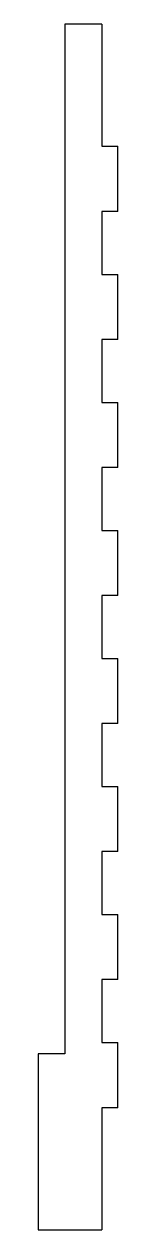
# Model space of a CAD drawing. Header units: millimetres. Extents: x -125 to -110, y -113 to 113.
import ezdxf

# ---------------------------------------------------------------- set-up
doc = ezdxf.new("R2010")
doc.units = ezdxf.units.MM
doc.layers.add('Shape2DView003', color=7, linetype='CONTINUOUS')

msp = doc.modelspace()

# ---------------------------------------------------------------- linework, layer by layer
at = {"layer": 'Shape2DView003'}
for p, q in [((-120, 113), (-120, -80)), ((-113, 113), (-120, 113)), ((-113, 113), (-113, 90.1)), ((-113, 90.1), (-110, 90.1)), ((-110, 77.9), (-110, 90.1)), ((-110, 77.9), (-113, 77.9)), ((-113, 77.9), (-113, 66.1)), ((-113, 66.1), (-110, 66.1)), ((-110, 53.9), (-110, 66.1)), ((-110, 53.9), (-113, 53.9)), ((-113, 53.9), (-113, 42.1)), ((-113, 42.1), (-110, 42.1)), ((-110, 29.9), (-110, 42.1)), ((-110, 29.9), (-113, 29.9)), ((-113, 29.9), (-113, 18.1)), ((-113, 18.1), (-110, 18.1)), ((-110, 5.9), (-110, 18.1)), ((-110, 5.9), (-113, 5.9)), ((-113, 5.9), (-113, -5.9)), ((-113, -5.9), (-110, -5.9)), ((-110, -18.1), (-110, -5.9)), ((-110, -18.1), (-113, -18.1)), ((-113, -18.1), (-113, -29.9)), ((-113, -29.9), (-110, -29.9)), ((-110, -42.1), (-110, -29.9)), ((-110, -42.1), (-113, -42.1)), ((-113, -42.1), (-113, -53.9)), ((-113, -53.9), (-110, -53.9)), ((-110, -66.1), (-110, -53.9)), ((-110, -66.1), (-113, -66.1)), ((-113, -66.1), (-113, -77.9)), ((-113, -77.9), (-110, -77.9)), ((-110, -90.1), (-110, -77.9)), ((-120, -80), (-125, -80)), ((-125, -80), (-125, -113)), ((-110, -90.1), (-113, -90.1)), ((-113, -90.1), (-113, -113)), ((-125, -113), (-113, -113))]:
    msp.add_line(p, q, dxfattribs=at)

doc.saveas('drawing.dxf')
